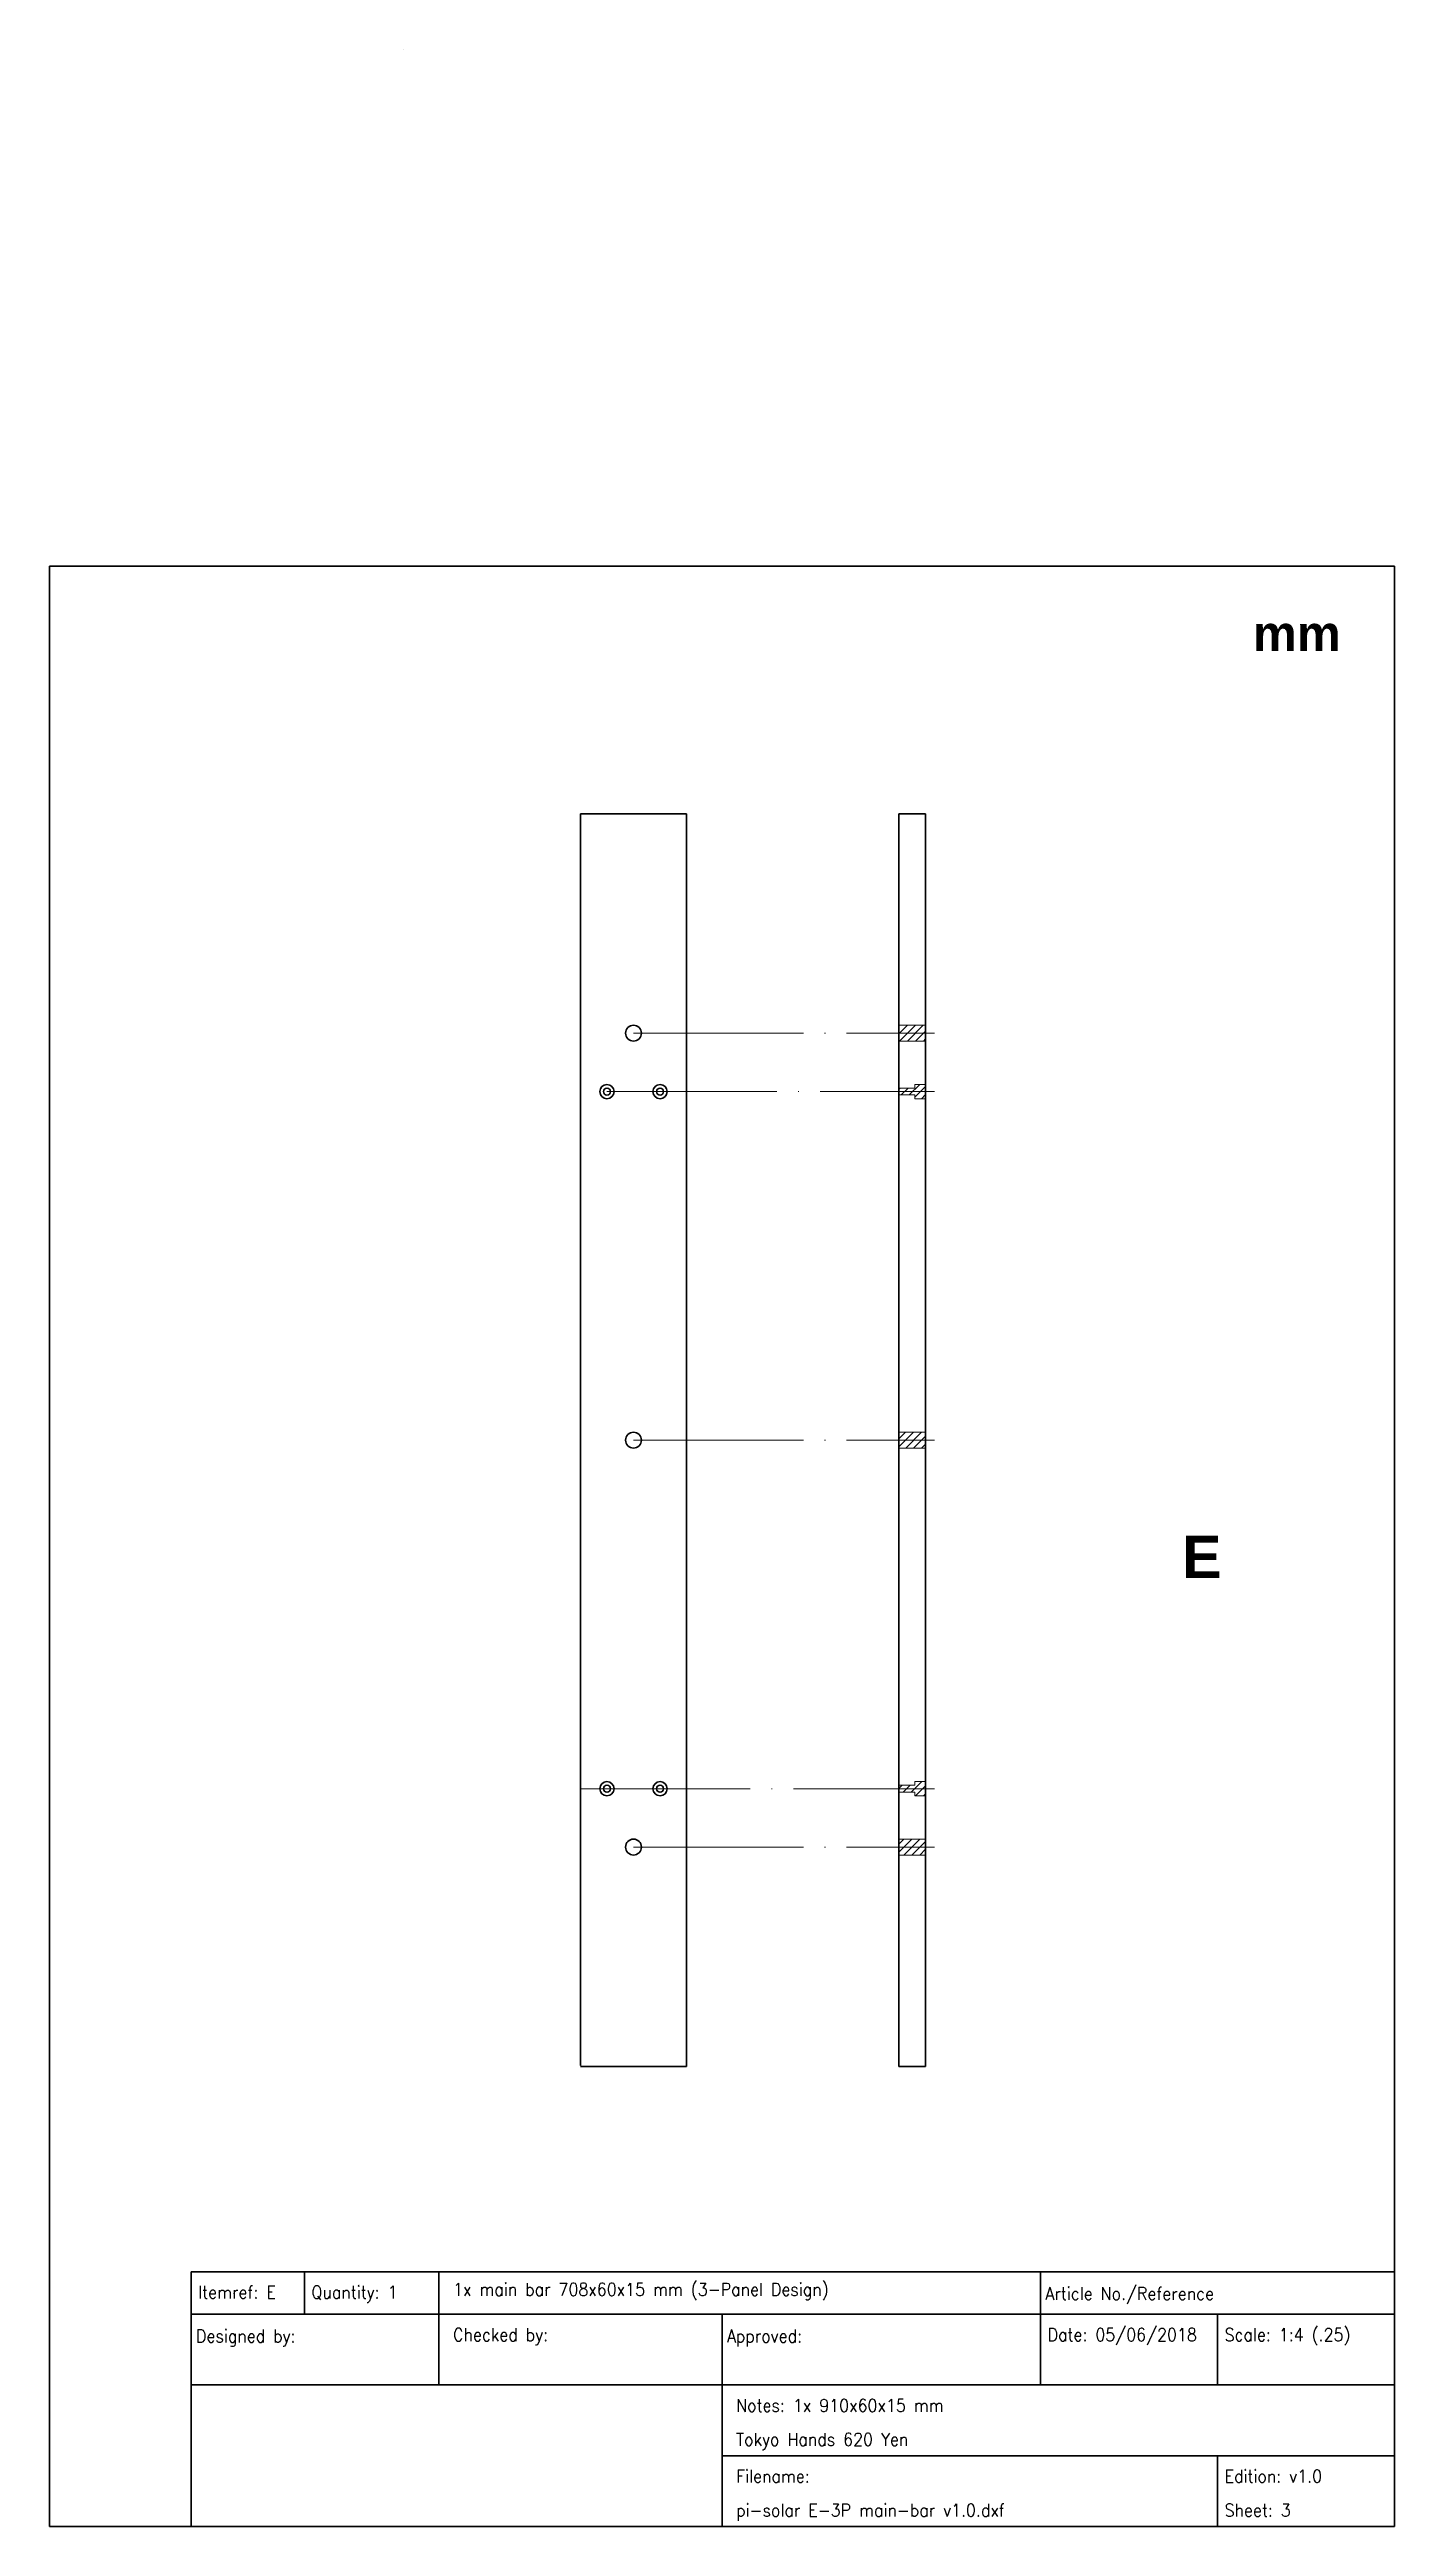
# Model space of a CAD drawing. Header units: millimetres. Extents: x 10 to 200, y 10 to 360.
import ezdxf

# ---------------------------------------------------------------- set-up
doc = ezdxf.new("R2010")
doc.units = ezdxf.units.MM
doc.linetypes.add('ACAD_ISO04W100', pattern=[30, 24, -3, 0, -3])
for name, color, linetype, lineweight, true_color in [('0 ... Background', 18, 'Continuous', 35, 0x000000), ('0 ... Base', 18, 'Continuous', 35, 0x000000), ('0 ... Construction', 18, 'ACAD_ISO04W100', 9, 0x000000), ('0 ... Dimensions', 18, 'Continuous', 9, 0x000000), ('0 ... Numbering', 18, 'Continuous', 70, 0x000000)]:
    doc.layers.add(name, color=color, linetype=linetype, lineweight=lineweight, true_color=true_color)
doc.layers.add('E_HORIZONTAL_BAR_3', color=43, linetype='Continuous', true_color=0xccb266)
doc.styles.add('textstyle11', font='')
doc.styles.add('textstyle12', font='Standard')
doc.styles.add('textstyle13', font='Standard')
doc.styles.add('textstyle14', font='Standard')
doc.styles.add('textstyle15', font='Standard')
doc.styles.add('textstyle16', font='Standard')
doc.styles.add('textstyle17', font='Standard')
doc.styles.add('textstyle18', font='Standard')
doc.styles.add('textstyle19', font='Standard')
doc.styles.add('textstyle20', font='Standard')
doc.styles.add('textstyle22', font='Standard')
doc.styles.add('textstyle23', font='Standard')
doc.styles.add('textstyle24', font='')
doc.styles.add('textstyle26', font='Standard')
doc.styles.get('textstyle11').set_extended_font_data('Arial', bold=True)
doc.styles.get('textstyle24').set_extended_font_data('Arial', bold=True)

msp = doc.modelspace()

# ---------------------------------------------------------------- hatches: boundary and pattern name
at = {"layer": '0 ... Construction'}
h = msp.add_hatch(dxfattribs=at)
h.set_pattern_fill('ANSI31', color=256, scale=0.25, style=0, pattern_type=0)
h.paths.add_polyline_path([(133.75, 219.88), (133.75, 222.12), (130, 222.12), (130, 219.88)], flags=0)
h = msp.add_hatch(dxfattribs=at)
h.set_pattern_fill('ANSI31', color=256, scale=0.25, style=0, pattern_type=0)
h.paths.add_polyline_path([(133.75, 213.75), (132.25, 213.75), (132.25, 213.25), (130, 213.25), (130, 212.28), (132.25, 212.28), (132.25, 211.75), (133.75, 211.75)], flags=0)
h = msp.add_hatch(dxfattribs=at)
h.set_pattern_fill('ANSI31', color=256, scale=0.25, style=0, pattern_type=0)
h.paths.add_polyline_path([(130, 162.38), (130, 164.62), (133.75, 164.62), (133.75, 162.38)], flags=0)
h = msp.add_hatch(dxfattribs=at)
h.set_pattern_fill('ANSI31', color=256, scale=0.25, style=0, pattern_type=0)
h.paths.add_polyline_path([(132.25, 114.75), (132.25, 115.25), (133.75, 115.25), (133.75, 113.25), (132.25, 113.25), (132.25, 113.76), (130, 113.76), (130, 114.75)], flags=0)
h = msp.add_hatch(dxfattribs=at)
h.set_pattern_fill('ANSI31', color=256, scale=0.25, style=0, pattern_type=0)
h.paths.add_polyline_path([(130, 104.88), (130, 107.12), (133.75, 107.12), (133.75, 104.88)], flags=0)

# ---------------------------------------------------------------- linework, layer by layer
at = {"layer": '0 ... Background', "linetype": 'Continuous'}
for p, q in [((200, 287), (10, 287)), ((10, 287), (10, 10)), ((200, 10), (200, 287)), ((30, 46), (200, 46)), ((30, 40), (30, 46)), ((46, 40), (46, 46)), ((65, 40), (65, 46)), ((150, 40), (150, 46)), ((30, 40), (200, 40)), ((30, 10), (30, 40)), ((65, 30), (65, 40)), ((105, 30), (105, 40)), ((150, 30), (150, 40)), ((175, 30), (175, 40)), ((30, 30), (200, 30)), ((105, 10), (105, 30)), ((105, 20), (200, 20)), ((175, 10), (175, 20)), ((105, 10), (105, 15)), ((10, 10), (200, 10))]:
    msp.add_line(p, q, dxfattribs=at)
at = {"layer": '0 ... Base'}
for p, q in [((85, 252), (100, 252)), ((85, 75.12, 3.75), (85, 252)), ((100, 75), (100, 252)), ((130, 222.12), (130, 252)), ((130, 252), (133.75, 252)), ((133.75, 222.12), (133.75, 252)), ((130, 219.88), (130, 222.12)), ((133.75, 219.88), (133.75, 222.12)), ((130, 213.25), (130, 219.88)), ((133.75, 213.75), (133.75, 219.88)), ((133.75, 211.75), (133.75, 213.75)), ((130, 212.28), (130, 213.25)), ((130, 164.62), (130, 212.28)), ((133.75, 164.62), (133.75, 211.75)), ((130, 162.38), (130, 164.62)), ((133.75, 162.38), (133.75, 164.62)), ((130, 114.75), (130, 162.38)), ((133.75, 115.25), (133.75, 162.38)), ((130, 113.76), (130, 114.75)), ((130, 107.12), (130, 113.76)), ((133.75, 113.25), (133.75, 115.25)), ((133.75, 107.12), (133.75, 113.25)), ((130, 104.88), (130, 107.12)), ((133.75, 104.88), (133.75, 107.12)), ((130, 75), (130, 104.88)), ((133.75, 75), (133.75, 104.88)), ((85, 75, 3.75), (100, 75)), ((130, 75), (133.75, 75))]:
    msp.add_line(p, q, dxfattribs=at)
for centre, radius in [((92.5, 221), 1.12), ((88.75, 212.75), 1), ((96.25, 212.75), 1), ((88.75, 212.75), 0.5), ((96.25, 212.75), 0.5), ((92.5, 163.5), 1.12), ((88.75, 114.25), 1), ((88.75, 114.25), 0.5), ((96.25, 114.25), 1), ((96.25, 114.25), 0.5), ((92.5, 106), 1.12)]:
    msp.add_circle(centre, radius, dxfattribs=at)
at = {"layer": '0 ... Construction'}
for p, q in [((92.5, 221), (135, 221)), ((130, 222.12), (130, 222.12)), ((130, 222.12), (133.75, 222.12)), ((133.75, 222.12), (133.75, 222.12)), ((130, 219.88), (133.75, 219.88)), ((133.75, 219.88), (133.75, 219.88)), ((133.75, 219.88), (133.75, 219.88)), ((133.75, 219.88), (133.75, 219.88)), ((133.75, 219.88), (133.75, 219.88)), ((133.75, 213.75), (132.25, 213.75)), ((132.25, 213.25), (132.25, 213.75)), ((88.75, 212.75), (135, 212.75)), ((130, 213.25), (132.25, 213.25)), ((130, 212.28), (132.25, 212.28)), ((132.25, 212.28), (132.25, 211.75)), ((133.75, 211.75), (132.25, 211.75)), ((130, 164.62), (130, 164.62)), ((130, 164.62), (133.75, 164.62)), ((133.75, 164.62), (133.75, 164.62)), ((92.5, 163.5), (135, 163.5)), ((130, 162.38), (133.75, 162.38)), ((85, 114.25, 1.88), (135, 114.25)), ((130, 114.75), (132.25, 114.75)), ((130, 113.76), (132.25, 113.76)), ((133.75, 115.25), (132.25, 115.25)), ((132.25, 114.75), (132.25, 115.25)), ((132.25, 113.76), (132.25, 113.25)), ((133.75, 113.25), (132.25, 113.25)), ((92.5, 106), (135, 106)), ((130, 107.12), (130, 107.12)), ((130, 107.12), (133.75, 107.12)), ((130, 104.88), (130, 104.88)), ((130, 104.88), (133.75, 104.88)), ((133.75, 104.88), (133.75, 104.88))]:
    msp.add_line(p, q, dxfattribs=at)
at = {"layer": '0 ... Dimensions'}
msp.add_line((60, 360), (60, 360), dxfattribs=at)
at = {"layer": 'E_HORIZONTAL_BAR_3'}
for p, q in [((85, 251.88), (85, 251.88, 3.75)), ((85, 251.88, 3.75), (85, 251.88)), ((85, 75.12), (85, 75.12, 3.75)), ((85, 75.12, 3.75), (85, 75.12))]:
    msp.add_line(p, q, dxfattribs=at)

# ---------------------------------------------------------------- texts
at = {"layer": '0 ... Background', "linetype": 'Continuous', "lineweight": 25, "char_height": 1.8, "width": 100}
for s, insert, attachment_point, style in [('Itemref: E', (31, 44), 1, 'textstyle12'), ('Quantity: 1', (47, 44), 1, 'textstyle13'), ('1x main bar 708x60x15 mm (3-Panel Design)', (67, 42), 7, 'textstyle14'), ('Article No./Reference', (150.69, 43.81), 1, 'textstyle15'), ('Designed by:', (30.69, 37.81), 1, 'textstyle16'), ('Checked by:', (67, 38), 1, 'textstyle17'), ('Approved:\\P\\P', (105.69, 37.81), 1, 'textstyle18'), ('Date: 05/06/2018', (151, 38), 1, 'textstyle20'), ('Scale: 1:4 (.25)', (176, 38), 1, 'textstyle22')]:
    msp.add_mtext(s, dxfattribs=dict(at, insert=insert, attachment_point=attachment_point, style=style))
at = {"layer": '0 ... Background', "linetype": 'Continuous', "lineweight": 25, "char_height": 1.8, "attachment_point": 1, "line_spacing_factor": 0.8}
for s, insert, width, style in [('Notes: 1x 910x60x15 mm\\P\\PTokyo Hands 620 Yen', (107, 28), 200, 'textstyle26'), ('Filename:\\P\\Ppi-solar E-3P main-bar v1.0.dxf', (107, 18), 100, 'textstyle19'), ('Edition: v1.0\\P\\PSheet: 3', (176, 18), 100, 'textstyle23')]:
    msp.add_mtext(s, dxfattribs=dict(at, insert=insert, width=width, style=style))
at = {"layer": '0 ... Numbering', "attachment_point": 1}
for s, insert, char_height, style in [('mm', (180, 280), 5, 'textstyle11'), ('E', (170, 150, -6), 6, 'textstyle24')]:
    msp.add_mtext(s, dxfattribs=dict(at, insert=insert, char_height=char_height, style=style))

doc.saveas('drawing.dxf')
